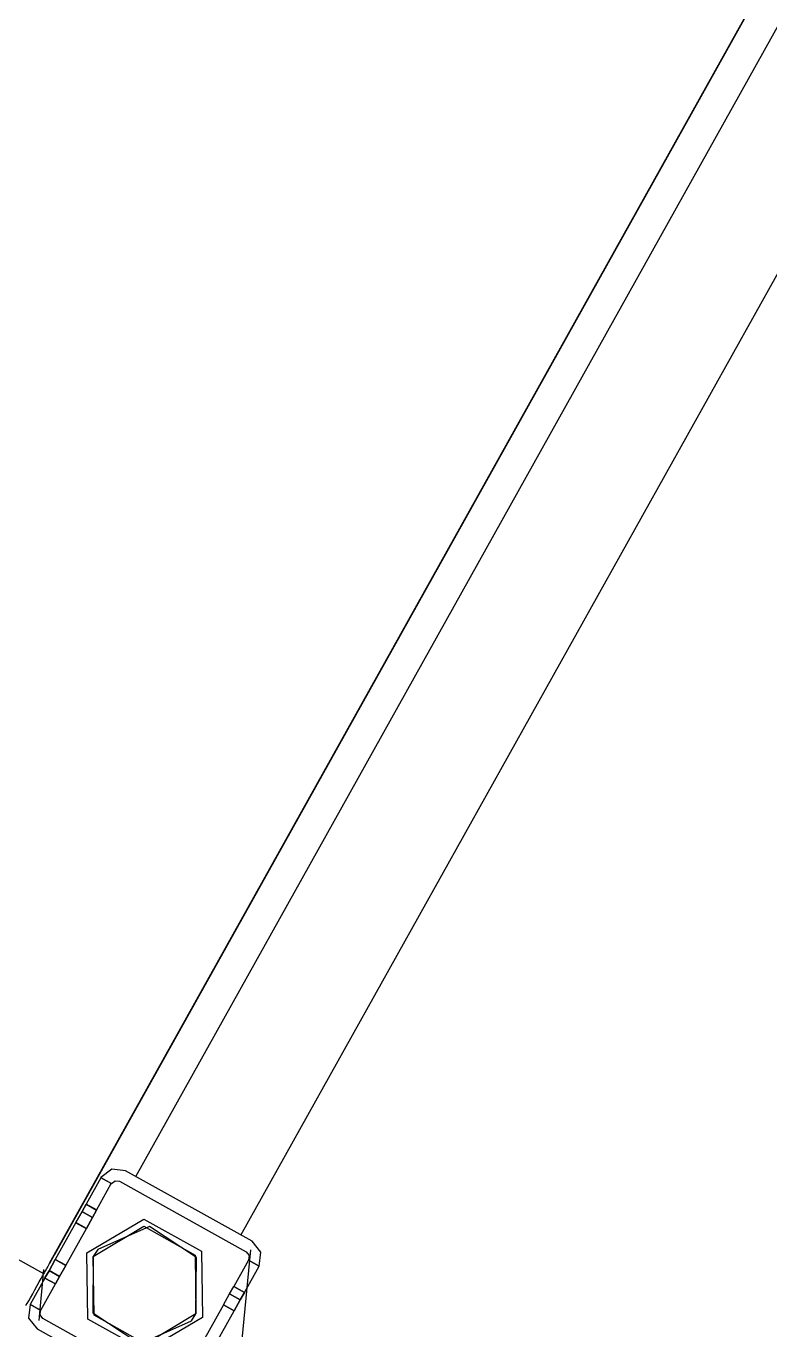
# Model space of a CAD drawing. Header units: metres. Extents: x 2.3 to 42.8, y 0.9 to 31.9.
# Drawn here: x 24.3696 to 24.4181, y 15.3084 to 15.3934 of the extents above; entities that cross this region are included whole.
import ezdxf

# ---------------------------------------------------------------- set-up
doc = ezdxf.new("R2010")
doc.units = ezdxf.units.M
doc.layers.add('PARETI_STRUTTURE', color=7, linetype='Continuous')

msp = doc.modelspace()

# ---------------------------------------------------------------- linework, layer by layer
at = {"layer": 'PARETI_STRUTTURE'}
for points in [[(24.369606, 15.309965), (24.36962, 15.310006), (24.369676, 15.310104), (24.369773, 15.31027), (24.369898, 15.310479), (24.370037, 15.310729), (24.370176, 15.310992), (24.370328, 15.31127), (24.370467, 15.31152), (24.370592, 15.311729), (24.370676, 15.311895), (24.370731, 15.311992), (24.370759, 15.312034), (24.370773, 15.312048), (24.370801, 15.312117), (24.37087, 15.312229), (24.370953, 15.312381), (24.371037, 15.312534), (24.371134, 15.312715), (24.463273, 15.477854), (24.46344, 15.478131), (24.463592, 15.478409), (24.463717, 15.478631)], [(24.463246, 15.477797), (24.371135, 15.312699)], [(24.462897, 15.477169), (24.37148, 15.313322)], [(24.370756, 15.312031), (24.084687, 15.471643)], [(24.459744, 15.467154), (24.37673, 15.318362)], [(24.383614, 15.314552), (24.466587, 15.46326)], [(24.372849, 15.315374), (24.373252, 15.316097), (24.373516, 15.316583)], [(24.372849, 15.315374), (24.373252, 15.316097), (24.373516, 15.316583)], [(24.372849, 15.315374), (24.373252, 15.316097), (24.373516, 15.316583)], [(24.372849, 15.315374), (24.373252, 15.316097), (24.373516, 15.316583)], [(24.372849, 15.315374), (24.373252, 15.316097), (24.373516, 15.316583)], [(24.372849, 15.315374), (24.373252, 15.316097), (24.373516, 15.316583)], [(24.372849, 15.315374), (24.373252, 15.316097), (24.373516, 15.316583)], [(24.372849, 15.315374), (24.373252, 15.316097), (24.373516, 15.316583)], [(24.372849, 15.315374), (24.373252, 15.316097), (24.373516, 15.316583)], [(24.372849, 15.315374), (24.373252, 15.316097), (24.373516, 15.316583)], [(24.372849, 15.315374), (24.373252, 15.316097), (24.373516, 15.316583)], [(24.372849, 15.315374), (24.373252, 15.316097), (24.373516, 15.316583)], [(24.372849, 15.315374), (24.373252, 15.316097), (24.373516, 15.316583)], [(24.372849, 15.315374), (24.373252, 15.316097), (24.373516, 15.316583)], [(24.372849, 15.315374), (24.373252, 15.316097), (24.373516, 15.316583)], [(24.372849, 15.315374), (24.373252, 15.316097), (24.373516, 15.316583)], [(24.372849, 15.315374), (24.373252, 15.316097), (24.373516, 15.316583)], [(24.372849, 15.315374), (24.373252, 15.316097), (24.373516, 15.316583)], [(24.372849, 15.315374), (24.373252, 15.316097), (24.373516, 15.316583)], [(24.372849, 15.315374), (24.373252, 15.316097), (24.373516, 15.316583)], [(24.372849, 15.315374), (24.373252, 15.316097), (24.373516, 15.316583)], [(24.372849, 15.315374), (24.373252, 15.316097), (24.373516, 15.316583)], [(24.372849, 15.315374), (24.373252, 15.316097), (24.373516, 15.316583)], [(24.372849, 15.315374), (24.373252, 15.316097), (24.373516, 15.316583)], [(24.372849, 15.315374), (24.373252, 15.316097), (24.373516, 15.316583)], [(24.372849, 15.315374), (24.373252, 15.316097), (24.373516, 15.316583)], [(24.372849, 15.315374), (24.373252, 15.316097), (24.373516, 15.316583)], [(24.372849, 15.315374), (24.373252, 15.316097), (24.373516, 15.316583)], [(24.372849, 15.315374), (24.373252, 15.316097), (24.373516, 15.316583)], [(24.372849, 15.315374), (24.373252, 15.316097), (24.373516, 15.316583)], [(24.372849, 15.315374), (24.373252, 15.316097), (24.373516, 15.316583)], [(24.372849, 15.315374), (24.373252, 15.316097), (24.373516, 15.316583)], [(24.372849, 15.315374), (24.373252, 15.316097), (24.373516, 15.316583)], [(24.372849, 15.315374), (24.373252, 15.316097), (24.373516, 15.316583)], [(24.372849, 15.315374), (24.373252, 15.316097), (24.373516, 15.316583)], [(24.372849, 15.315374), (24.373252, 15.316097), (24.373516, 15.316583)], [(24.372849, 15.315374), (24.373252, 15.316097), (24.373516, 15.316583)], [(24.372849, 15.315374), (24.373252, 15.316097), (24.373516, 15.316583)], [(24.372849, 15.315374), (24.373252, 15.316097), (24.373516, 15.316583)], [(24.372849, 15.315374), (24.373252, 15.316097), (24.373516, 15.316583)], [(24.372849, 15.315374), (24.373252, 15.316097), (24.373516, 15.316583)], [(24.372849, 15.315374), (24.373252, 15.316097), (24.373516, 15.316583)], [(24.372849, 15.315374), (24.373252, 15.316097), (24.373516, 15.316583)], [(24.372849, 15.315374), (24.373252, 15.316097), (24.373516, 15.316583)], [(24.372849, 15.315374), (24.373252, 15.316097), (24.373516, 15.316583)], [(24.372849, 15.315374), (24.373252, 15.316097), (24.373516, 15.316583)], [(24.372849, 15.315374), (24.373252, 15.316097), (24.373516, 15.316583)], [(24.372849, 15.315374), (24.373252, 15.316097), (24.373516, 15.316583)], [(24.372849, 15.315374), (24.373252, 15.316097), (24.373516, 15.316583)], [(24.372849, 15.315374), (24.373252, 15.316097), (24.373516, 15.316583)], [(24.37352, 15.316576), (24.374201, 15.316201)], [(24.37352, 15.316576), (24.374201, 15.316201)], [(24.37352, 15.316576), (24.374201, 15.316201)], [(24.37352, 15.316576), (24.374201, 15.316201)], [(24.37352, 15.316576), (24.374201, 15.316201)], [(24.37352, 15.316576), (24.374201, 15.316201)], [(24.37352, 15.316576), (24.374201, 15.316201)], [(24.37352, 15.316576), (24.374201, 15.316201)], [(24.37352, 15.316576), (24.374201, 15.316201)], [(24.37352, 15.316576), (24.374201, 15.316201)], [(24.37352, 15.316576), (24.374201, 15.316201)], [(24.37352, 15.316576), (24.374201, 15.316201)], [(24.37352, 15.316576), (24.374201, 15.316201)], [(24.37352, 15.316576), (24.374201, 15.316201)], [(24.37352, 15.316576), (24.374201, 15.316201)], [(24.37352, 15.316576), (24.374201, 15.316201)], [(24.37352, 15.316576), (24.374201, 15.316201)], [(24.37352, 15.316576), (24.374201, 15.316201)], [(24.37352, 15.316576), (24.374201, 15.316201)], [(24.37352, 15.316576), (24.374201, 15.316201)], [(24.37352, 15.316576), (24.374201, 15.316201)], [(24.37352, 15.316576), (24.374201, 15.316201)], [(24.37352, 15.316576), (24.374201, 15.316201)], [(24.37352, 15.316576), (24.374201, 15.316201)], [(24.37352, 15.316576), (24.374201, 15.316201)], [(24.37352, 15.316576), (24.374201, 15.316201)], [(24.37352, 15.316576), (24.374201, 15.316201)], [(24.37352, 15.316576), (24.374201, 15.316201)], [(24.37352, 15.316576), (24.374201, 15.316201)], [(24.37352, 15.316576), (24.374201, 15.316201)], [(24.37352, 15.316576), (24.374201, 15.316201)], [(24.37352, 15.316576), (24.374201, 15.316201)], [(24.37352, 15.316576), (24.374201, 15.316201)], [(24.37352, 15.316576), (24.374201, 15.316201)], [(24.37352, 15.316576), (24.374201, 15.316201)], [(24.37352, 15.316576), (24.374201, 15.316201)], [(24.37352, 15.316576), (24.374201, 15.316201)], [(24.37352, 15.316576), (24.374201, 15.316201)], [(24.37352, 15.316576), (24.374201, 15.316201)], [(24.37352, 15.316576), (24.374201, 15.316201)], [(24.37352, 15.316576), (24.374201, 15.316201)], [(24.37352, 15.316576), (24.374201, 15.316201)], [(24.37352, 15.316576), (24.374201, 15.316201)], [(24.37352, 15.316576), (24.374201, 15.316201)], [(24.37352, 15.316576), (24.374201, 15.316201)], [(24.37352, 15.316576), (24.374201, 15.316201)], [(24.37352, 15.316576), (24.374201, 15.316201)], [(24.37352, 15.316576), (24.374201, 15.316201)], [(24.37352, 15.316576), (24.374201, 15.316201)], [(24.37352, 15.316576), (24.374201, 15.316201)], [(24.373249, 15.316091), (24.37393, 15.315716)], [(24.373249, 15.316091), (24.37393, 15.315716)], [(24.373249, 15.316091), (24.37393, 15.315716)], [(24.373249, 15.316091), (24.37393, 15.315716)], [(24.373249, 15.316091), (24.37393, 15.315716)], [(24.373249, 15.316091), (24.37393, 15.315716)], [(24.373249, 15.316091), (24.37393, 15.315716)], [(24.373249, 15.316091), (24.37393, 15.315716)], [(24.373249, 15.316091), (24.37393, 15.315716)], [(24.373249, 15.316091), (24.37393, 15.315716)], [(24.373249, 15.316091), (24.37393, 15.315716)], [(24.373249, 15.316091), (24.37393, 15.315716)], [(24.373249, 15.316091), (24.37393, 15.315716)], [(24.373249, 15.316091), (24.37393, 15.315716)], [(24.373249, 15.316091), (24.37393, 15.315716)], [(24.373249, 15.316091), (24.37393, 15.315716)], [(24.373249, 15.316091), (24.37393, 15.315716)], [(24.373249, 15.316091), (24.37393, 15.315716)], [(24.373249, 15.316091), (24.37393, 15.315716)], [(24.373249, 15.316091), (24.37393, 15.315716)], [(24.373249, 15.316091), (24.37393, 15.315716)], [(24.373249, 15.316091), (24.37393, 15.315716)], [(24.373249, 15.316091), (24.37393, 15.315716)], [(24.373249, 15.316091), (24.37393, 15.315716)], [(24.373249, 15.316091), (24.37393, 15.315716)], [(24.373249, 15.316091), (24.37393, 15.315716)], [(24.373249, 15.316091), (24.37393, 15.315716)], [(24.373249, 15.316091), (24.37393, 15.315716)], [(24.373249, 15.316091), (24.37393, 15.315716)], [(24.373249, 15.316091), (24.37393, 15.315716)], [(24.373249, 15.316091), (24.37393, 15.315716)], [(24.373249, 15.316091), (24.37393, 15.315716)], [(24.373249, 15.316091), (24.37393, 15.315716)], [(24.373249, 15.316091), (24.37393, 15.315716)], [(24.373249, 15.316091), (24.37393, 15.315716)], [(24.373249, 15.316091), (24.37393, 15.315716)], [(24.373249, 15.316091), (24.37393, 15.315716)], [(24.373249, 15.316091), (24.37393, 15.315716)], [(24.373249, 15.316091), (24.37393, 15.315716)], [(24.373249, 15.316091), (24.37393, 15.315716)], [(24.373249, 15.316091), (24.37393, 15.315716)], [(24.373249, 15.316091), (24.37393, 15.315716)], [(24.373249, 15.316091), (24.37393, 15.315716)], [(24.373249, 15.316091), (24.37393, 15.315716)], [(24.373249, 15.316091), (24.37393, 15.315716)], [(24.373249, 15.316091), (24.37393, 15.315716)], [(24.373249, 15.316091), (24.37393, 15.315716)], [(24.373249, 15.316091), (24.37393, 15.315716)], [(24.373249, 15.316091), (24.37393, 15.315716)], [(24.373249, 15.316091), (24.37393, 15.315716)], [(24.373249, 15.316091), (24.37393, 15.315716)], [(24.373249, 15.316091), (24.37393, 15.315716)], [(24.373249, 15.316091), (24.37393, 15.315716)], [(24.373249, 15.316091), (24.37393, 15.315716)], [(24.373249, 15.316091), (24.37393, 15.315716)], [(24.373249, 15.316091), (24.37393, 15.315716)], [(24.373249, 15.316091), (24.37393, 15.315716)], [(24.373249, 15.316091), (24.37393, 15.315716)], [(24.373249, 15.316091), (24.37393, 15.315716)], [(24.373249, 15.316091), (24.37393, 15.315716)], [(24.373249, 15.316091), (24.37393, 15.315716)], [(24.373249, 15.316091), (24.37393, 15.315716)], [(24.373249, 15.316091), (24.37393, 15.315716)], [(24.373249, 15.316091), (24.37393, 15.315716)], [(24.373249, 15.316091), (24.37393, 15.315716)], [(24.373249, 15.316091), (24.37393, 15.315716)], [(24.373249, 15.316091), (24.37393, 15.315716)], [(24.373249, 15.316091), (24.37393, 15.315716)], [(24.373249, 15.316091), (24.37393, 15.315716)], [(24.373249, 15.316091), (24.37393, 15.315716)], [(24.373249, 15.316091), (24.37393, 15.315716)], [(24.373249, 15.316091), (24.37393, 15.315716)], [(24.373249, 15.316091), (24.37393, 15.315716)], [(24.373249, 15.316091), (24.37393, 15.315716)], [(24.373249, 15.316091), (24.37393, 15.315716)], [(24.373249, 15.316091), (24.37393, 15.315716)], [(24.373249, 15.316091), (24.37393, 15.315716)], [(24.373249, 15.316091), (24.37393, 15.315716)], [(24.373249, 15.316091), (24.37393, 15.315716)], [(24.373249, 15.316091), (24.37393, 15.315716)], [(24.373249, 15.316091), (24.37393, 15.315716)], [(24.373249, 15.316091), (24.37393, 15.315716)], [(24.373249, 15.316091), (24.37393, 15.315716)], [(24.373249, 15.316091), (24.37393, 15.315716)], [(24.373249, 15.316091), (24.37393, 15.315716)], [(24.373249, 15.316091), (24.37393, 15.315716)], [(24.373249, 15.316091), (24.37393, 15.315716)], [(24.373249, 15.316091), (24.37393, 15.315716)], [(24.373249, 15.316091), (24.37393, 15.315716)], [(24.373249, 15.316091), (24.37393, 15.315716)], [(24.373249, 15.316091), (24.37393, 15.315716)], [(24.373249, 15.316091), (24.37393, 15.315716)], [(24.373249, 15.316091), (24.37393, 15.315716)], [(24.373249, 15.316091), (24.37393, 15.315716)], [(24.373249, 15.316091), (24.37393, 15.315716)], [(24.373249, 15.316091), (24.37393, 15.315716)], [(24.373249, 15.316091), (24.37393, 15.315716)], [(24.373249, 15.316091), (24.37393, 15.315716)], [(24.373249, 15.316091), (24.37393, 15.315716)], [(24.373249, 15.316091), (24.37393, 15.315716)], [(24.373249, 15.316091), (24.37393, 15.315716)], [(24.373249, 15.316091), (24.37393, 15.315716)], [(24.373249, 15.316091), (24.37393, 15.315716)], [(24.373249, 15.316091), (24.37393, 15.315716)], [(24.374201, 15.316197), (24.373923, 15.315711), (24.373534, 15.314988)], [(24.374201, 15.316197), (24.373923, 15.315711), (24.373534, 15.314988)], [(24.374201, 15.316197), (24.373923, 15.315711), (24.373534, 15.314988)], [(24.374201, 15.316197), (24.373923, 15.315711), (24.373534, 15.314988)], [(24.374201, 15.316197), (24.373923, 15.315711), (24.373534, 15.314988)], [(24.374201, 15.316197), (24.373923, 15.315711), (24.373534, 15.314988)], [(24.374201, 15.316197), (24.373923, 15.315711), (24.373534, 15.314988)], [(24.374201, 15.316197), (24.373923, 15.315711), (24.373534, 15.314988)], [(24.374201, 15.316197), (24.373923, 15.315711), (24.373534, 15.314988)], [(24.374201, 15.316197), (24.373923, 15.315711), (24.373534, 15.314988)], [(24.374201, 15.316197), (24.373923, 15.315711), (24.373534, 15.314988)], [(24.374201, 15.316197), (24.373923, 15.315711), (24.373534, 15.314988)], [(24.374201, 15.316197), (24.373923, 15.315711), (24.373534, 15.314988)], [(24.374201, 15.316197), (24.373923, 15.315711), (24.373534, 15.314988)], [(24.374201, 15.316197), (24.373923, 15.315711), (24.373534, 15.314988)], [(24.374201, 15.316197), (24.373923, 15.315711), (24.373534, 15.314988)], [(24.374201, 15.316197), (24.373923, 15.315711), (24.373534, 15.314988)], [(24.374201, 15.316197), (24.373923, 15.315711), (24.373534, 15.314988)], [(24.374201, 15.316197), (24.373923, 15.315711), (24.373534, 15.314988)], [(24.374201, 15.316197), (24.373923, 15.315711), (24.373534, 15.314988)], [(24.374201, 15.316197), (24.373923, 15.315711), (24.373534, 15.314988)], [(24.374201, 15.316197), (24.373923, 15.315711), (24.373534, 15.314988)], [(24.374201, 15.316197), (24.373923, 15.315711), (24.373534, 15.314988)], [(24.374201, 15.316197), (24.373923, 15.315711), (24.373534, 15.314988)], [(24.374201, 15.316197), (24.373923, 15.315711), (24.373534, 15.314988)], [(24.374201, 15.316197), (24.373923, 15.315711), (24.373534, 15.314988)], [(24.374201, 15.316197), (24.373923, 15.315711), (24.373534, 15.314988)], [(24.374201, 15.316197), (24.373923, 15.315711), (24.373534, 15.314988)], [(24.374201, 15.316197), (24.373923, 15.315711), (24.373534, 15.314988)], [(24.374201, 15.316197), (24.373923, 15.315711), (24.373534, 15.314988)], [(24.374201, 15.316197), (24.373923, 15.315711), (24.373534, 15.314988)], [(24.374201, 15.316197), (24.373923, 15.315711), (24.373534, 15.314988)], [(24.374201, 15.316197), (24.373923, 15.315711), (24.373534, 15.314988)], [(24.374201, 15.316197), (24.373923, 15.315711), (24.373534, 15.314988)], [(24.374201, 15.316197), (24.373923, 15.315711), (24.373534, 15.314988)], [(24.374201, 15.316197), (24.373923, 15.315711), (24.373534, 15.314988)], [(24.374201, 15.316197), (24.373923, 15.315711), (24.373534, 15.314988)], [(24.374201, 15.316197), (24.373923, 15.315711), (24.373534, 15.314988)], [(24.374201, 15.316197), (24.373923, 15.315711), (24.373534, 15.314988)], [(24.374201, 15.316197), (24.373923, 15.315711), (24.373534, 15.314988)], [(24.374201, 15.316197), (24.373923, 15.315711), (24.373534, 15.314988)], [(24.374201, 15.316197), (24.373923, 15.315711), (24.373534, 15.314988)], [(24.374201, 15.316197), (24.373923, 15.315711), (24.373534, 15.314988)], [(24.374201, 15.316197), (24.373923, 15.315711), (24.373534, 15.314988)], [(24.374201, 15.316197), (24.373923, 15.315711), (24.373534, 15.314988)], [(24.374201, 15.316197), (24.373923, 15.315711), (24.373534, 15.314988)], [(24.374201, 15.316197), (24.373923, 15.315711), (24.373534, 15.314988)], [(24.374201, 15.316197), (24.373923, 15.315711), (24.373534, 15.314988)], [(24.374201, 15.316197), (24.373923, 15.315711), (24.373534, 15.314988)], [(24.374201, 15.316197), (24.373923, 15.315711), (24.373534, 15.314988)], [(24.37353, 15.314994), (24.372849, 15.315369)], [(24.37353, 15.314994), (24.372849, 15.315369)], [(24.37353, 15.314994), (24.372849, 15.315369)], [(24.37353, 15.314994), (24.372849, 15.315369)], [(24.37353, 15.314994), (24.372849, 15.315369)], [(24.37353, 15.314994), (24.372849, 15.315369)], [(24.37353, 15.314994), (24.372849, 15.315369)], [(24.37353, 15.314994), (24.372849, 15.315369)], [(24.37353, 15.314994), (24.372849, 15.315369)], [(24.37353, 15.314994), (24.372849, 15.315369)], [(24.37353, 15.314994), (24.372849, 15.315369)], [(24.37353, 15.314994), (24.372849, 15.315369)], [(24.37353, 15.314994), (24.372849, 15.315369)], [(24.37353, 15.314994), (24.372849, 15.315369)], [(24.37353, 15.314994), (24.372849, 15.315369)], [(24.37353, 15.314994), (24.372849, 15.315369)], [(24.37353, 15.314994), (24.372849, 15.315369)], [(24.37353, 15.314994), (24.372849, 15.315369)], [(24.37353, 15.314994), (24.372849, 15.315369)], [(24.37353, 15.314994), (24.372849, 15.315369)], [(24.37353, 15.314994), (24.372849, 15.315369)], [(24.37353, 15.314994), (24.372849, 15.315369)], [(24.37353, 15.314994), (24.372849, 15.315369)], [(24.37353, 15.314994), (24.372849, 15.315369)], [(24.37353, 15.314994), (24.372849, 15.315369)], [(24.37353, 15.314994), (24.372849, 15.315369)], [(24.37353, 15.314994), (24.372849, 15.315369)], [(24.37353, 15.314994), (24.372849, 15.315369)], [(24.37353, 15.314994), (24.372849, 15.315369)], [(24.37353, 15.314994), (24.372849, 15.315369)], [(24.37353, 15.314994), (24.372849, 15.315369)], [(24.37353, 15.314994), (24.372849, 15.315369)], [(24.37353, 15.314994), (24.372849, 15.315369)], [(24.37353, 15.314994), (24.372849, 15.315369)], [(24.37353, 15.314994), (24.372849, 15.315369)], [(24.37353, 15.314994), (24.372849, 15.315369)], [(24.37353, 15.314994), (24.372849, 15.315369)], [(24.37353, 15.314994), (24.372849, 15.315369)], [(24.37353, 15.314994), (24.372849, 15.315369)], [(24.37353, 15.314994), (24.372849, 15.315369)], [(24.37353, 15.314994), (24.372849, 15.315369)], [(24.37353, 15.314994), (24.372849, 15.315369)], [(24.37353, 15.314994), (24.372849, 15.315369)], [(24.37353, 15.314994), (24.372849, 15.315369)], [(24.37353, 15.314994), (24.372849, 15.315369)], [(24.37353, 15.314994), (24.372849, 15.315369)], [(24.37353, 15.314994), (24.372849, 15.315369)], [(24.37353, 15.314994), (24.372849, 15.315369)], [(24.37353, 15.314994), (24.372849, 15.315369)], [(24.37353, 15.314994), (24.372849, 15.315369)], [(24.383694, 15.307744), (24.384249, 15.313591)], [(24.370734, 15.312308), (24.370428, 15.308988)], [(24.370835, 15.311766), (24.371099, 15.312238), (24.371502, 15.312961)], [(24.370835, 15.311766), (24.371099, 15.312238), (24.371502, 15.312961)], [(24.370835, 15.311766), (24.371099, 15.312238), (24.371502, 15.312961)], [(24.370835, 15.311766), (24.371099, 15.312238), (24.371502, 15.312961)], [(24.370835, 15.311766), (24.371099, 15.312238), (24.371502, 15.312961)], [(24.370835, 15.311766), (24.371099, 15.312238), (24.371502, 15.312961)], [(24.370835, 15.311766), (24.371099, 15.312238), (24.371502, 15.312961)], [(24.370835, 15.311766), (24.371099, 15.312238), (24.371502, 15.312961)], [(24.370835, 15.311766), (24.371099, 15.312238), (24.371502, 15.312961)], [(24.370835, 15.311766), (24.371099, 15.312238), (24.371502, 15.312961)], [(24.370835, 15.311766), (24.371099, 15.312238), (24.371502, 15.312961)], [(24.370835, 15.311766), (24.371099, 15.312238), (24.371502, 15.312961)], [(24.370835, 15.311766), (24.371099, 15.312238), (24.371502, 15.312961)], [(24.370835, 15.311766), (24.371099, 15.312238), (24.371502, 15.312961)], [(24.370835, 15.311766), (24.371099, 15.312238), (24.371502, 15.312961)], [(24.370835, 15.311766), (24.371099, 15.312238), (24.371502, 15.312961)], [(24.370835, 15.311766), (24.371099, 15.312238), (24.371502, 15.312961)], [(24.370835, 15.311766), (24.371099, 15.312238), (24.371502, 15.312961)], [(24.370835, 15.311766), (24.371099, 15.312238), (24.371502, 15.312961)], [(24.370835, 15.311766), (24.371099, 15.312238), (24.371502, 15.312961)], [(24.370835, 15.311766), (24.371099, 15.312238), (24.371502, 15.312961)], [(24.370835, 15.311766), (24.371099, 15.312238), (24.371502, 15.312961)], [(24.370835, 15.311766), (24.371099, 15.312238), (24.371502, 15.312961)], [(24.370835, 15.311766), (24.371099, 15.312238), (24.371502, 15.312961)], [(24.370835, 15.311766), (24.371099, 15.312238), (24.371502, 15.312961)], [(24.370835, 15.311766), (24.371099, 15.312238), (24.371502, 15.312961)], [(24.370835, 15.311766), (24.371099, 15.312238), (24.371502, 15.312961)], [(24.370835, 15.311766), (24.371099, 15.312238), (24.371502, 15.312961)], [(24.370835, 15.311766), (24.371099, 15.312238), (24.371502, 15.312961)], [(24.370835, 15.311766), (24.371099, 15.312238), (24.371502, 15.312961)], [(24.370835, 15.311766), (24.371099, 15.312238), (24.371502, 15.312961)], [(24.370835, 15.311766), (24.371099, 15.312238), (24.371502, 15.312961)], [(24.370835, 15.311766), (24.371099, 15.312238), (24.371502, 15.312961)], [(24.370835, 15.311766), (24.371099, 15.312238), (24.371502, 15.312961)], [(24.370835, 15.311766), (24.371099, 15.312238), (24.371502, 15.312961)], [(24.370835, 15.311766), (24.371099, 15.312238), (24.371502, 15.312961)], [(24.370835, 15.311766), (24.371099, 15.312238), (24.371502, 15.312961)], [(24.370835, 15.311766), (24.371099, 15.312238), (24.371502, 15.312961)], [(24.370835, 15.311766), (24.371099, 15.312238), (24.371502, 15.312961)], [(24.370835, 15.311766), (24.371099, 15.312238), (24.371502, 15.312961)], [(24.370835, 15.311766), (24.371099, 15.312238), (24.371502, 15.312961)], [(24.370835, 15.311766), (24.371099, 15.312238), (24.371502, 15.312961)], [(24.370835, 15.311766), (24.371099, 15.312238), (24.371502, 15.312961)], [(24.370835, 15.311766), (24.371099, 15.312238), (24.371502, 15.312961)], [(24.370835, 15.311766), (24.371099, 15.312238), (24.371502, 15.312961)], [(24.370835, 15.311766), (24.371099, 15.312238), (24.371502, 15.312961)], [(24.370835, 15.311766), (24.371099, 15.312238), (24.371502, 15.312961)], [(24.370835, 15.311766), (24.371099, 15.312238), (24.371502, 15.312961)], [(24.370835, 15.311766), (24.371099, 15.312238), (24.371502, 15.312961)], [(24.370835, 15.311766), (24.371099, 15.312238), (24.371502, 15.312961)], [(24.371103, 15.312244), (24.371784, 15.311869)], [(24.371103, 15.312244), (24.371784, 15.311869)], [(24.371103, 15.312244), (24.371784, 15.311869)], [(24.371103, 15.312244), (24.371784, 15.311869)], [(24.371103, 15.312244), (24.371784, 15.311869)], [(24.371103, 15.312244), (24.371784, 15.311869)], [(24.371103, 15.312244), (24.371784, 15.311869)], [(24.371103, 15.312244), (24.371784, 15.311869)], [(24.371103, 15.312244), (24.371784, 15.311869)], [(24.371103, 15.312244), (24.371784, 15.311869)], [(24.371103, 15.312244), (24.371784, 15.311869)], [(24.371103, 15.312244), (24.371784, 15.311869)], [(24.371103, 15.312244), (24.371784, 15.311869)], [(24.371103, 15.312244), (24.371784, 15.311869)], [(24.371103, 15.312244), (24.371784, 15.311869)], [(24.371103, 15.312244), (24.371784, 15.311869)], [(24.371103, 15.312244), (24.371784, 15.311869)], [(24.371103, 15.312244), (24.371784, 15.311869)], [(24.371103, 15.312244), (24.371784, 15.311869)], [(24.371103, 15.312244), (24.371784, 15.311869)], [(24.371103, 15.312244), (24.371784, 15.311869)], [(24.371103, 15.312244), (24.371784, 15.311869)], [(24.371103, 15.312244), (24.371784, 15.311869)], [(24.371103, 15.312244), (24.371784, 15.311869)], [(24.371103, 15.312244), (24.371784, 15.311869)], [(24.371103, 15.312244), (24.371784, 15.311869)], [(24.371103, 15.312244), (24.371784, 15.311869)], [(24.371103, 15.312244), (24.371784, 15.311869)], [(24.371103, 15.312244), (24.371784, 15.311869)], [(24.371103, 15.312244), (24.371784, 15.311869)], [(24.371103, 15.312244), (24.371784, 15.311869)], [(24.371103, 15.312244), (24.371784, 15.311869)], [(24.371103, 15.312244), (24.371784, 15.311869)], [(24.371103, 15.312244), (24.371784, 15.311869)], [(24.371103, 15.312244), (24.371784, 15.311869)], [(24.371103, 15.312244), (24.371784, 15.311869)], [(24.371103, 15.312244), (24.371784, 15.311869)], [(24.371103, 15.312244), (24.371784, 15.311869)], [(24.371103, 15.312244), (24.371784, 15.311869)], [(24.371103, 15.312244), (24.371784, 15.311869)], [(24.371103, 15.312244), (24.371784, 15.311869)], [(24.371103, 15.312244), (24.371784, 15.311869)], [(24.371103, 15.312244), (24.371784, 15.311869)], [(24.371103, 15.312244), (24.371784, 15.311869)], [(24.371103, 15.312244), (24.371784, 15.311869)], [(24.371103, 15.312244), (24.371784, 15.311869)], [(24.371103, 15.312244), (24.371784, 15.311869)], [(24.371103, 15.312244), (24.371784, 15.311869)], [(24.371103, 15.312244), (24.371784, 15.311869)], [(24.371103, 15.312244), (24.371784, 15.311869)], [(24.371103, 15.312244), (24.371784, 15.311869)], [(24.371103, 15.312244), (24.371784, 15.311869)], [(24.371103, 15.312244), (24.371784, 15.311869)], [(24.371103, 15.312244), (24.371784, 15.311869)], [(24.371103, 15.312244), (24.371784, 15.311869)], [(24.371103, 15.312244), (24.371784, 15.311869)], [(24.371103, 15.312244), (24.371784, 15.311869)], [(24.371103, 15.312244), (24.371784, 15.311869)], [(24.371103, 15.312244), (24.371784, 15.311869)], [(24.371103, 15.312244), (24.371784, 15.311869)], [(24.371103, 15.312244), (24.371784, 15.311869)], [(24.371103, 15.312244), (24.371784, 15.311869)], [(24.371103, 15.312244), (24.371784, 15.311869)], [(24.371103, 15.312244), (24.371784, 15.311869)], [(24.371103, 15.312244), (24.371784, 15.311869)], [(24.371103, 15.312244), (24.371784, 15.311869)], [(24.371103, 15.312244), (24.371784, 15.311869)], [(24.371103, 15.312244), (24.371784, 15.311869)], [(24.371103, 15.312244), (24.371784, 15.311869)], [(24.371103, 15.312244), (24.371784, 15.311869)], [(24.371103, 15.312244), (24.371784, 15.311869)], [(24.371103, 15.312244), (24.371784, 15.311869)], [(24.371103, 15.312244), (24.371784, 15.311869)], [(24.371103, 15.312244), (24.371784, 15.311869)], [(24.371103, 15.312244), (24.371784, 15.311869)], [(24.371103, 15.312244), (24.371784, 15.311869)], [(24.371103, 15.312244), (24.371784, 15.311869)], [(24.371103, 15.312244), (24.371784, 15.311869)], [(24.371103, 15.312244), (24.371784, 15.311869)], [(24.371103, 15.312244), (24.371784, 15.311869)], [(24.371103, 15.312244), (24.371784, 15.311869)], [(24.371103, 15.312244), (24.371784, 15.311869)], [(24.371103, 15.312244), (24.371784, 15.311869)], [(24.371103, 15.312244), (24.371784, 15.311869)], [(24.371103, 15.312244), (24.371784, 15.311869)], [(24.371103, 15.312244), (24.371784, 15.311869)], [(24.371103, 15.312244), (24.371784, 15.311869)], [(24.371103, 15.312244), (24.371784, 15.311869)], [(24.371103, 15.312244), (24.371784, 15.311869)], [(24.371103, 15.312244), (24.371784, 15.311869)], [(24.371103, 15.312244), (24.371784, 15.311869)], [(24.371103, 15.312244), (24.371784, 15.311869)], [(24.371103, 15.312244), (24.371784, 15.311869)], [(24.371103, 15.312244), (24.371784, 15.311869)], [(24.371103, 15.312244), (24.371784, 15.311869)], [(24.371103, 15.312244), (24.371784, 15.311869)], [(24.371103, 15.312244), (24.371784, 15.311869)], [(24.371103, 15.312244), (24.371784, 15.311869)], [(24.371103, 15.312244), (24.371784, 15.311869)], [(24.371103, 15.312244), (24.371784, 15.311869)], [(24.371103, 15.312244), (24.371784, 15.311869)], [(24.371103, 15.312244), (24.371784, 15.311869)], [(24.371103, 15.312244), (24.371784, 15.311869)], [(24.371103, 15.312244), (24.371784, 15.311869)], [(24.371506, 15.312966), (24.372187, 15.312591)], [(24.371506, 15.312966), (24.372187, 15.312591)], [(24.371506, 15.312966), (24.372187, 15.312591)], [(24.371506, 15.312966), (24.372187, 15.312591)], [(24.371506, 15.312966), (24.372187, 15.312591)], [(24.371506, 15.312966), (24.372187, 15.312591)], [(24.371506, 15.312966), (24.372187, 15.312591)], [(24.371506, 15.312966), (24.372187, 15.312591)], [(24.371506, 15.312966), (24.372187, 15.312591)], [(24.371506, 15.312966), (24.372187, 15.312591)], [(24.371506, 15.312966), (24.372187, 15.312591)], [(24.371506, 15.312966), (24.372187, 15.312591)], [(24.371506, 15.312966), (24.372187, 15.312591)], [(24.371506, 15.312966), (24.372187, 15.312591)], [(24.371506, 15.312966), (24.372187, 15.312591)], [(24.371506, 15.312966), (24.372187, 15.312591)], [(24.371506, 15.312966), (24.372187, 15.312591)], [(24.371506, 15.312966), (24.372187, 15.312591)], [(24.371506, 15.312966), (24.372187, 15.312591)], [(24.371506, 15.312966), (24.372187, 15.312591)], [(24.371506, 15.312966), (24.372187, 15.312591)], [(24.371506, 15.312966), (24.372187, 15.312591)], [(24.371506, 15.312966), (24.372187, 15.312591)], [(24.371506, 15.312966), (24.372187, 15.312591)], [(24.371506, 15.312966), (24.372187, 15.312591)], [(24.371506, 15.312966), (24.372187, 15.312591)], [(24.371506, 15.312966), (24.372187, 15.312591)], [(24.371506, 15.312966), (24.372187, 15.312591)], [(24.371506, 15.312966), (24.372187, 15.312591)], [(24.371506, 15.312966), (24.372187, 15.312591)], [(24.371506, 15.312966), (24.372187, 15.312591)], [(24.371506, 15.312966), (24.372187, 15.312591)], [(24.371506, 15.312966), (24.372187, 15.312591)], [(24.371506, 15.312966), (24.372187, 15.312591)], [(24.371506, 15.312966), (24.372187, 15.312591)], [(24.371506, 15.312966), (24.372187, 15.312591)], [(24.371506, 15.312966), (24.372187, 15.312591)], [(24.371506, 15.312966), (24.372187, 15.312591)], [(24.371506, 15.312966), (24.372187, 15.312591)], [(24.371506, 15.312966), (24.372187, 15.312591)], [(24.371506, 15.312966), (24.372187, 15.312591)], [(24.371506, 15.312966), (24.372187, 15.312591)], [(24.371506, 15.312966), (24.372187, 15.312591)], [(24.371506, 15.312966), (24.372187, 15.312591)], [(24.371506, 15.312966), (24.372187, 15.312591)], [(24.371506, 15.312966), (24.372187, 15.312591)], [(24.371506, 15.312966), (24.372187, 15.312591)], [(24.371506, 15.312966), (24.372187, 15.312591)], [(24.371506, 15.312966), (24.372187, 15.312591)], [(24.371506, 15.312966), (24.372187, 15.312591)], [(24.372185, 15.312587), (24.371783, 15.311865), (24.371519, 15.311392)], [(24.372185, 15.312587), (24.371783, 15.311865), (24.371519, 15.311392)], [(24.372185, 15.312587), (24.371783, 15.311865), (24.371519, 15.311392)], [(24.372185, 15.312587), (24.371783, 15.311865), (24.371519, 15.311392)], [(24.372185, 15.312587), (24.371783, 15.311865), (24.371519, 15.311392)], [(24.372185, 15.312587), (24.371783, 15.311865), (24.371519, 15.311392)], [(24.372185, 15.312587), (24.371783, 15.311865), (24.371519, 15.311392)], [(24.372185, 15.312587), (24.371783, 15.311865), (24.371519, 15.311392)], [(24.372185, 15.312587), (24.371783, 15.311865), (24.371519, 15.311392)], [(24.372185, 15.312587), (24.371783, 15.311865), (24.371519, 15.311392)], [(24.372185, 15.312587), (24.371783, 15.311865), (24.371519, 15.311392)], [(24.372185, 15.312587), (24.371783, 15.311865), (24.371519, 15.311392)], [(24.372185, 15.312587), (24.371783, 15.311865), (24.371519, 15.311392)], [(24.372185, 15.312587), (24.371783, 15.311865), (24.371519, 15.311392)], [(24.372185, 15.312587), (24.371783, 15.311865), (24.371519, 15.311392)], [(24.372185, 15.312587), (24.371783, 15.311865), (24.371519, 15.311392)], [(24.372185, 15.312587), (24.371783, 15.311865), (24.371519, 15.311392)], [(24.372185, 15.312587), (24.371783, 15.311865), (24.371519, 15.311392)], [(24.372185, 15.312587), (24.371783, 15.311865), (24.371519, 15.311392)], [(24.372185, 15.312587), (24.371783, 15.311865), (24.371519, 15.311392)], [(24.372185, 15.312587), (24.371783, 15.311865), (24.371519, 15.311392)], [(24.372185, 15.312587), (24.371783, 15.311865), (24.371519, 15.311392)], [(24.372185, 15.312587), (24.371783, 15.311865), (24.371519, 15.311392)], [(24.372185, 15.312587), (24.371783, 15.311865), (24.371519, 15.311392)], [(24.372185, 15.312587), (24.371783, 15.311865), (24.371519, 15.311392)], [(24.372185, 15.312587), (24.371783, 15.311865), (24.371519, 15.311392)], [(24.372185, 15.312587), (24.371783, 15.311865), (24.371519, 15.311392)], [(24.372185, 15.312587), (24.371783, 15.311865), (24.371519, 15.311392)], [(24.372185, 15.312587), (24.371783, 15.311865), (24.371519, 15.311392)], [(24.372185, 15.312587), (24.371783, 15.311865), (24.371519, 15.311392)], [(24.372185, 15.312587), (24.371783, 15.311865), (24.371519, 15.311392)], [(24.372185, 15.312587), (24.371783, 15.311865), (24.371519, 15.311392)], [(24.372185, 15.312587), (24.371783, 15.311865), (24.371519, 15.311392)], [(24.372185, 15.312587), (24.371783, 15.311865), (24.371519, 15.311392)], [(24.372185, 15.312587), (24.371783, 15.311865), (24.371519, 15.311392)], [(24.372185, 15.312587), (24.371783, 15.311865), (24.371519, 15.311392)], [(24.372185, 15.312587), (24.371783, 15.311865), (24.371519, 15.311392)], [(24.372185, 15.312587), (24.371783, 15.311865), (24.371519, 15.311392)], [(24.372185, 15.312587), (24.371783, 15.311865), (24.371519, 15.311392)], [(24.372185, 15.312587), (24.371783, 15.311865), (24.371519, 15.311392)], [(24.372185, 15.312587), (24.371783, 15.311865), (24.371519, 15.311392)], [(24.372185, 15.312587), (24.371783, 15.311865), (24.371519, 15.311392)], [(24.372185, 15.312587), (24.371783, 15.311865), (24.371519, 15.311392)], [(24.372185, 15.312587), (24.371783, 15.311865), (24.371519, 15.311392)], [(24.372185, 15.312587), (24.371783, 15.311865), (24.371519, 15.311392)], [(24.372185, 15.312587), (24.371783, 15.311865), (24.371519, 15.311392)], [(24.372185, 15.312587), (24.371783, 15.311865), (24.371519, 15.311392)], [(24.372185, 15.312587), (24.371783, 15.311865), (24.371519, 15.311392)], [(24.372185, 15.312587), (24.371783, 15.311865), (24.371519, 15.311392)], [(24.372185, 15.312587), (24.371783, 15.311865), (24.371519, 15.311392)], [(24.371516, 15.311385), (24.370835, 15.31176)], [(24.371516, 15.311385), (24.370835, 15.31176)], [(24.371516, 15.311385), (24.370835, 15.31176)], [(24.371516, 15.311385), (24.370835, 15.31176)], [(24.371516, 15.311385), (24.370835, 15.31176)], [(24.371516, 15.311385), (24.370835, 15.31176)], [(24.371516, 15.311385), (24.370835, 15.31176)], [(24.371516, 15.311385), (24.370835, 15.31176)], [(24.371516, 15.311385), (24.370835, 15.31176)], [(24.371516, 15.311385), (24.370835, 15.31176)], [(24.371516, 15.311385), (24.370835, 15.31176)], [(24.371516, 15.311385), (24.370835, 15.31176)], [(24.371516, 15.311385), (24.370835, 15.31176)], [(24.371516, 15.311385), (24.370835, 15.31176)], [(24.371516, 15.311385), (24.370835, 15.31176)], [(24.371516, 15.311385), (24.370835, 15.31176)], [(24.371516, 15.311385), (24.370835, 15.31176)], [(24.371516, 15.311385), (24.370835, 15.31176)], [(24.371516, 15.311385), (24.370835, 15.31176)], [(24.371516, 15.311385), (24.370835, 15.31176)], [(24.371516, 15.311385), (24.370835, 15.31176)], [(24.371516, 15.311385), (24.370835, 15.31176)], [(24.371516, 15.311385), (24.370835, 15.31176)], [(24.371516, 15.311385), (24.370835, 15.31176)], [(24.371516, 15.311385), (24.370835, 15.31176)], [(24.371516, 15.311385), (24.370835, 15.31176)], [(24.371516, 15.311385), (24.370835, 15.31176)], [(24.371516, 15.311385), (24.370835, 15.31176)], [(24.371516, 15.311385), (24.370835, 15.31176)], [(24.371516, 15.311385), (24.370835, 15.31176)], [(24.371516, 15.311385), (24.370835, 15.31176)], [(24.371516, 15.311385), (24.370835, 15.31176)], [(24.371516, 15.311385), (24.370835, 15.31176)], [(24.371516, 15.311385), (24.370835, 15.31176)], [(24.371516, 15.311385), (24.370835, 15.31176)], [(24.371516, 15.311385), (24.370835, 15.31176)], [(24.371516, 15.311385), (24.370835, 15.31176)], [(24.371516, 15.311385), (24.370835, 15.31176)], [(24.371516, 15.311385), (24.370835, 15.31176)], [(24.371516, 15.311385), (24.370835, 15.31176)], [(24.371516, 15.311385), (24.370835, 15.31176)], [(24.371516, 15.311385), (24.370835, 15.31176)], [(24.371516, 15.311385), (24.370835, 15.31176)], [(24.371516, 15.311385), (24.370835, 15.31176)], [(24.371516, 15.311385), (24.370835, 15.31176)], [(24.371516, 15.311385), (24.370835, 15.31176)], [(24.371516, 15.311385), (24.370835, 15.31176)], [(24.371516, 15.311385), (24.370835, 15.31176)], [(24.371516, 15.311385), (24.370835, 15.31176)], [(24.371516, 15.311385), (24.370835, 15.31176)], [(24.382472, 15.310005), (24.382874, 15.310727), (24.383138, 15.311213)], [(24.382472, 15.310005), (24.382874, 15.310727), (24.383138, 15.311213)], [(24.382472, 15.310005), (24.382874, 15.310727), (24.383138, 15.311213)], [(24.382472, 15.310005), (24.382874, 15.310727), (24.383138, 15.311213)], [(24.382472, 15.310005), (24.382874, 15.310727), (24.383138, 15.311213)], [(24.382472, 15.310005), (24.382874, 15.310727), (24.383138, 15.311213)], [(24.382472, 15.310005), (24.382874, 15.310727), (24.383138, 15.311213)], [(24.382472, 15.310005), (24.382874, 15.310727), (24.383138, 15.311213)], [(24.382472, 15.310005), (24.382874, 15.310727), (24.383138, 15.311213)], [(24.382472, 15.310005), (24.382874, 15.310727), (24.383138, 15.311213)], [(24.382472, 15.310005), (24.382874, 15.310727), (24.383138, 15.311213)], [(24.382472, 15.310005), (24.382874, 15.310727), (24.383138, 15.311213)], [(24.382472, 15.310005), (24.382874, 15.310727), (24.383138, 15.311213)], [(24.382472, 15.310005), (24.382874, 15.310727), (24.383138, 15.311213)], [(24.382472, 15.310005), (24.382874, 15.310727), (24.383138, 15.311213)], [(24.382472, 15.310005), (24.382874, 15.310727), (24.383138, 15.311213)], [(24.382472, 15.310005), (24.382874, 15.310727), (24.383138, 15.311213)], [(24.382472, 15.310005), (24.382874, 15.310727), (24.383138, 15.311213)], [(24.382472, 15.310005), (24.382874, 15.310727), (24.383138, 15.311213)], [(24.382472, 15.310005), (24.382874, 15.310727), (24.383138, 15.311213)], [(24.382472, 15.310005), (24.382874, 15.310727), (24.383138, 15.311213)], [(24.382472, 15.310005), (24.382874, 15.310727), (24.383138, 15.311213)], [(24.382472, 15.310005), (24.382874, 15.310727), (24.383138, 15.311213)], [(24.382472, 15.310005), (24.382874, 15.310727), (24.383138, 15.311213)], [(24.382472, 15.310005), (24.382874, 15.310727), (24.383138, 15.311213)], [(24.382472, 15.310005), (24.382874, 15.310727), (24.383138, 15.311213)], [(24.382472, 15.310005), (24.382874, 15.310727), (24.383138, 15.311213)], [(24.382472, 15.310005), (24.382874, 15.310727), (24.383138, 15.311213)], [(24.382472, 15.310005), (24.382874, 15.310727), (24.383138, 15.311213)], [(24.382472, 15.310005), (24.382874, 15.310727), (24.383138, 15.311213)], [(24.382472, 15.310005), (24.382874, 15.310727), (24.383138, 15.311213)], [(24.382472, 15.310005), (24.382874, 15.310727), (24.383138, 15.311213)], [(24.382472, 15.310005), (24.382874, 15.310727), (24.383138, 15.311213)], [(24.382472, 15.310005), (24.382874, 15.310727), (24.383138, 15.311213)], [(24.382472, 15.310005), (24.382874, 15.310727), (24.383138, 15.311213)], [(24.382472, 15.310005), (24.382874, 15.310727), (24.383138, 15.311213)], [(24.382472, 15.310005), (24.382874, 15.310727), (24.383138, 15.311213)], [(24.382472, 15.310005), (24.382874, 15.310727), (24.383138, 15.311213)], [(24.382472, 15.310005), (24.382874, 15.310727), (24.383138, 15.311213)], [(24.382472, 15.310005), (24.382874, 15.310727), (24.383138, 15.311213)], [(24.382472, 15.310005), (24.382874, 15.310727), (24.383138, 15.311213)], [(24.382472, 15.310005), (24.382874, 15.310727), (24.383138, 15.311213)], [(24.382472, 15.310005), (24.382874, 15.310727), (24.383138, 15.311213)], [(24.382472, 15.310005), (24.382874, 15.310727), (24.383138, 15.311213)], [(24.382472, 15.310005), (24.382874, 15.310727), (24.383138, 15.311213)], [(24.382472, 15.310005), (24.382874, 15.310727), (24.383138, 15.311213)], [(24.382472, 15.310005), (24.382874, 15.310727), (24.383138, 15.311213)], [(24.382472, 15.310005), (24.382874, 15.310727), (24.383138, 15.311213)], [(24.382472, 15.310005), (24.382874, 15.310727), (24.383138, 15.311213)], [(24.382472, 15.310005), (24.382874, 15.310727), (24.383138, 15.311213)], [(24.382472, 15.310005), (24.382874, 15.310727), (24.383138, 15.311213)], [(24.382472, 15.310005), (24.382874, 15.310727), (24.383138, 15.311213)], [(24.382472, 15.310005), (24.382874, 15.310727), (24.383138, 15.311213)], [(24.382871, 15.310723), (24.383566, 15.310334)], [(24.382871, 15.310723), (24.383566, 15.310334)], [(24.382871, 15.310723), (24.383566, 15.310334)], [(24.382871, 15.310723), (24.383566, 15.310334)], [(24.382871, 15.310723), (24.383566, 15.310334)], [(24.382871, 15.310723), (24.383566, 15.310334)], [(24.382871, 15.310723), (24.383566, 15.310334)], [(24.382871, 15.310723), (24.383566, 15.310334)], [(24.382871, 15.310723), (24.383566, 15.310334)], [(24.382871, 15.310723), (24.383566, 15.310334)], [(24.382871, 15.310723), (24.383566, 15.310334)], [(24.382871, 15.310723), (24.383566, 15.310334)], [(24.382871, 15.310723), (24.383566, 15.310334)], [(24.382871, 15.310723), (24.383566, 15.310334)], [(24.382871, 15.310723), (24.383566, 15.310334)], [(24.382871, 15.310723), (24.383566, 15.310334)], [(24.382871, 15.310723), (24.383566, 15.310334)], [(24.382871, 15.310723), (24.383566, 15.310334)], [(24.382871, 15.310723), (24.383566, 15.310334)], [(24.382871, 15.310723), (24.383566, 15.310334)], [(24.382871, 15.310723), (24.383566, 15.310334)], [(24.382871, 15.310723), (24.383566, 15.310334)], [(24.382871, 15.310723), (24.383566, 15.310334)], [(24.382871, 15.310723), (24.383566, 15.310334)], [(24.382871, 15.310723), (24.383566, 15.310334)], [(24.382871, 15.310723), (24.383566, 15.310334)], [(24.382871, 15.310723), (24.383566, 15.310334)], [(24.382871, 15.310723), (24.383566, 15.310334)], [(24.382871, 15.310723), (24.383566, 15.310334)], [(24.382871, 15.310723), (24.383566, 15.310334)], [(24.382871, 15.310723), (24.383566, 15.310334)], [(24.382871, 15.310723), (24.383566, 15.310334)], [(24.382871, 15.310723), (24.383566, 15.310334)], [(24.382871, 15.310723), (24.383566, 15.310334)], [(24.382871, 15.310723), (24.383566, 15.310334)], [(24.382871, 15.310723), (24.383566, 15.310334)], [(24.382871, 15.310723), (24.383566, 15.310334)], [(24.382871, 15.310723), (24.383566, 15.310334)], [(24.382871, 15.310723), (24.383566, 15.310334)], [(24.382871, 15.310723), (24.383566, 15.310334)], [(24.382871, 15.310723), (24.383566, 15.310334)], [(24.382871, 15.310723), (24.383566, 15.310334)], [(24.382871, 15.310723), (24.383566, 15.310334)], [(24.382871, 15.310723), (24.383566, 15.310334)], [(24.382871, 15.310723), (24.383566, 15.310334)], [(24.382871, 15.310723), (24.383566, 15.310334)], [(24.382871, 15.310723), (24.383566, 15.310334)], [(24.382871, 15.310723), (24.383566, 15.310334)], [(24.382871, 15.310723), (24.383566, 15.310334)], [(24.382871, 15.310723), (24.383566, 15.310334)], [(24.382871, 15.310723), (24.383566, 15.310334)], [(24.382871, 15.310723), (24.383566, 15.310334)], [(24.382871, 15.310723), (24.383566, 15.310334)], [(24.382871, 15.310723), (24.383566, 15.310334)], [(24.382871, 15.310723), (24.383566, 15.310334)], [(24.382871, 15.310723), (24.383566, 15.310334)], [(24.382871, 15.310723), (24.383566, 15.310334)], [(24.382871, 15.310723), (24.383566, 15.310334)], [(24.382871, 15.310723), (24.383566, 15.310334)], [(24.382871, 15.310723), (24.383566, 15.310334)], [(24.382871, 15.310723), (24.383566, 15.310334)], [(24.382871, 15.310723), (24.383566, 15.310334)], [(24.382871, 15.310723), (24.383566, 15.310334)], [(24.382871, 15.310723), (24.383566, 15.310334)], [(24.382871, 15.310723), (24.383566, 15.310334)], [(24.382871, 15.310723), (24.383566, 15.310334)], [(24.382871, 15.310723), (24.383566, 15.310334)], [(24.382871, 15.310723), (24.383566, 15.310334)], [(24.382871, 15.310723), (24.383566, 15.310334)], [(24.382871, 15.310723), (24.383566, 15.310334)], [(24.382871, 15.310723), (24.383566, 15.310334)], [(24.382871, 15.310723), (24.383566, 15.310334)], [(24.382871, 15.310723), (24.383566, 15.310334)], [(24.382871, 15.310723), (24.383566, 15.310334)], [(24.382871, 15.310723), (24.383566, 15.310334)], [(24.382871, 15.310723), (24.383566, 15.310334)], [(24.382871, 15.310723), (24.383566, 15.310334)], [(24.382871, 15.310723), (24.383566, 15.310334)], [(24.382871, 15.310723), (24.383566, 15.310334)], [(24.382871, 15.310723), (24.383566, 15.310334)], [(24.382871, 15.310723), (24.383566, 15.310334)], [(24.382871, 15.310723), (24.383566, 15.310334)], [(24.382871, 15.310723), (24.383566, 15.310334)], [(24.382871, 15.310723), (24.383566, 15.310334)], [(24.382871, 15.310723), (24.383566, 15.310334)], [(24.382871, 15.310723), (24.383566, 15.310334)], [(24.382871, 15.310723), (24.383566, 15.310334)], [(24.382871, 15.310723), (24.383566, 15.310334)], [(24.382871, 15.310723), (24.383566, 15.310334)], [(24.382871, 15.310723), (24.383566, 15.310334)], [(24.382871, 15.310723), (24.383566, 15.310334)], [(24.382871, 15.310723), (24.383566, 15.310334)], [(24.382871, 15.310723), (24.383566, 15.310334)], [(24.382871, 15.310723), (24.383566, 15.310334)], [(24.382871, 15.310723), (24.383566, 15.310334)], [(24.382871, 15.310723), (24.383566, 15.310334)], [(24.382871, 15.310723), (24.383566, 15.310334)], [(24.382871, 15.310723), (24.383566, 15.310334)], [(24.382871, 15.310723), (24.383566, 15.310334)], [(24.382871, 15.310723), (24.383566, 15.310334)], [(24.382871, 15.310723), (24.383566, 15.310334)], [(24.382871, 15.310723), (24.383566, 15.310334)], [(24.383142, 15.311208), (24.383837, 15.310819)], [(24.383142, 15.311208), (24.383837, 15.310819)], [(24.383142, 15.311208), (24.383837, 15.310819)], [(24.383142, 15.311208), (24.383837, 15.310819)], [(24.383142, 15.311208), (24.383837, 15.310819)], [(24.383142, 15.311208), (24.383837, 15.310819)], [(24.383142, 15.311208), (24.383837, 15.310819)], [(24.383142, 15.311208), (24.383837, 15.310819)], [(24.383142, 15.311208), (24.383837, 15.310819)], [(24.383142, 15.311208), (24.383837, 15.310819)], [(24.383142, 15.311208), (24.383837, 15.310819)], [(24.383142, 15.311208), (24.383837, 15.310819)], [(24.383142, 15.311208), (24.383837, 15.310819)], [(24.383142, 15.311208), (24.383837, 15.310819)], [(24.383142, 15.311208), (24.383837, 15.310819)], [(24.383142, 15.311208), (24.383837, 15.310819)], [(24.383142, 15.311208), (24.383837, 15.310819)], [(24.383142, 15.311208), (24.383837, 15.310819)], [(24.383142, 15.311208), (24.383837, 15.310819)], [(24.383142, 15.311208), (24.383837, 15.310819)], [(24.383142, 15.311208), (24.383837, 15.310819)], [(24.383142, 15.311208), (24.383837, 15.310819)], [(24.383142, 15.311208), (24.383837, 15.310819)], [(24.383142, 15.311208), (24.383837, 15.310819)], [(24.383142, 15.311208), (24.383837, 15.310819)], [(24.383142, 15.311208), (24.383837, 15.310819)], [(24.383142, 15.311208), (24.383837, 15.310819)], [(24.383142, 15.311208), (24.383837, 15.310819)], [(24.383142, 15.311208), (24.383837, 15.310819)], [(24.383142, 15.311208), (24.383837, 15.310819)], [(24.383142, 15.311208), (24.383837, 15.310819)], [(24.383142, 15.311208), (24.383837, 15.310819)], [(24.383142, 15.311208), (24.383837, 15.310819)], [(24.383142, 15.311208), (24.383837, 15.310819)], [(24.383142, 15.311208), (24.383837, 15.310819)], [(24.383142, 15.311208), (24.383837, 15.310819)], [(24.383142, 15.311208), (24.383837, 15.310819)], [(24.383142, 15.311208), (24.383837, 15.310819)], [(24.383142, 15.311208), (24.383837, 15.310819)], [(24.383142, 15.311208), (24.383837, 15.310819)], [(24.383142, 15.311208), (24.383837, 15.310819)], [(24.383142, 15.311208), (24.383837, 15.310819)], [(24.383142, 15.311208), (24.383837, 15.310819)], [(24.383142, 15.311208), (24.383837, 15.310819)], [(24.383142, 15.311208), (24.383837, 15.310819)], [(24.383142, 15.311208), (24.383837, 15.310819)], [(24.383142, 15.311208), (24.383837, 15.310819)], [(24.383142, 15.311208), (24.383837, 15.310819)], [(24.383142, 15.311208), (24.383837, 15.310819)], [(24.383833, 15.310823), (24.383555, 15.310337), (24.383166, 15.309615)], [(24.383833, 15.310823), (24.383555, 15.310337), (24.383166, 15.309615)], [(24.383833, 15.310823), (24.383555, 15.310337), (24.383166, 15.309615)], [(24.383833, 15.310823), (24.383555, 15.310337), (24.383166, 15.309615)], [(24.383833, 15.310823), (24.383555, 15.310337), (24.383166, 15.309615)], [(24.383833, 15.310823), (24.383555, 15.310337), (24.383166, 15.309615)], [(24.383833, 15.310823), (24.383555, 15.310337), (24.383166, 15.309615)], [(24.383833, 15.310823), (24.383555, 15.310337), (24.383166, 15.309615)], [(24.383833, 15.310823), (24.383555, 15.310337), (24.383166, 15.309615)], [(24.383833, 15.310823), (24.383555, 15.310337), (24.383166, 15.309615)], [(24.383833, 15.310823), (24.383555, 15.310337), (24.383166, 15.309615)], [(24.383833, 15.310823), (24.383555, 15.310337), (24.383166, 15.309615)], [(24.383833, 15.310823), (24.383555, 15.310337), (24.383166, 15.309615)], [(24.383833, 15.310823), (24.383555, 15.310337), (24.383166, 15.309615)], [(24.383833, 15.310823), (24.383555, 15.310337), (24.383166, 15.309615)], [(24.383833, 15.310823), (24.383555, 15.310337), (24.383166, 15.309615)], [(24.383833, 15.310823), (24.383555, 15.310337), (24.383166, 15.309615)], [(24.383833, 15.310823), (24.383555, 15.310337), (24.383166, 15.309615)], [(24.383833, 15.310823), (24.383555, 15.310337), (24.383166, 15.309615)], [(24.383833, 15.310823), (24.383555, 15.310337), (24.383166, 15.309615)], [(24.383833, 15.310823), (24.383555, 15.310337), (24.383166, 15.309615)], [(24.383833, 15.310823), (24.383555, 15.310337), (24.383166, 15.309615)], [(24.383833, 15.310823), (24.383555, 15.310337), (24.383166, 15.309615)], [(24.383833, 15.310823), (24.383555, 15.310337), (24.383166, 15.309615)], [(24.383833, 15.310823), (24.383555, 15.310337), (24.383166, 15.309615)], [(24.383833, 15.310823), (24.383555, 15.310337), (24.383166, 15.309615)], [(24.383833, 15.310823), (24.383555, 15.310337), (24.383166, 15.309615)], [(24.383833, 15.310823), (24.383555, 15.310337), (24.383166, 15.309615)], [(24.383833, 15.310823), (24.383555, 15.310337), (24.383166, 15.309615)], [(24.383833, 15.310823), (24.383555, 15.310337), (24.383166, 15.309615)], [(24.383833, 15.310823), (24.383555, 15.310337), (24.383166, 15.309615)], [(24.383833, 15.310823), (24.383555, 15.310337), (24.383166, 15.309615)], [(24.383833, 15.310823), (24.383555, 15.310337), (24.383166, 15.309615)], [(24.383833, 15.310823), (24.383555, 15.310337), (24.383166, 15.309615)], [(24.383833, 15.310823), (24.383555, 15.310337), (24.383166, 15.309615)], [(24.383833, 15.310823), (24.383555, 15.310337), (24.383166, 15.309615)], [(24.383833, 15.310823), (24.383555, 15.310337), (24.383166, 15.309615)], [(24.383833, 15.310823), (24.383555, 15.310337), (24.383166, 15.309615)], [(24.383833, 15.310823), (24.383555, 15.310337), (24.383166, 15.309615)], [(24.383833, 15.310823), (24.383555, 15.310337), (24.383166, 15.309615)], [(24.383833, 15.310823), (24.383555, 15.310337), (24.383166, 15.309615)], [(24.383833, 15.310823), (24.383555, 15.310337), (24.383166, 15.309615)], [(24.383833, 15.310823), (24.383555, 15.310337), (24.383166, 15.309615)], [(24.383833, 15.310823), (24.383555, 15.310337), (24.383166, 15.309615)], [(24.383833, 15.310823), (24.383555, 15.310337), (24.383166, 15.309615)], [(24.383833, 15.310823), (24.383555, 15.310337), (24.383166, 15.309615)], [(24.383833, 15.310823), (24.383555, 15.310337), (24.383166, 15.309615)], [(24.383833, 15.310823), (24.383555, 15.310337), (24.383166, 15.309615)], [(24.383833, 15.310823), (24.383555, 15.310337), (24.383166, 15.309615)], [(24.382472, 15.310005), (24.383166, 15.309616)], [(24.382472, 15.310005), (24.383166, 15.309616)], [(24.382472, 15.310005), (24.383166, 15.309616)], [(24.382472, 15.310005), (24.383166, 15.309616)], [(24.382472, 15.310005), (24.383166, 15.309616)], [(24.382472, 15.310005), (24.383166, 15.309616)], [(24.382472, 15.310005), (24.383166, 15.309616)], [(24.382472, 15.310005), (24.383166, 15.309616)], [(24.382472, 15.310005), (24.383166, 15.309616)], [(24.382472, 15.310005), (24.383166, 15.309616)], [(24.382472, 15.310005), (24.383166, 15.309616)], [(24.382472, 15.310005), (24.383166, 15.309616)], [(24.382472, 15.310005), (24.383166, 15.309616)], [(24.382472, 15.310005), (24.383166, 15.309616)], [(24.382472, 15.310005), (24.383166, 15.309616)], [(24.382472, 15.310005), (24.383166, 15.309616)], [(24.382472, 15.310005), (24.383166, 15.309616)], [(24.382472, 15.310005), (24.383166, 15.309616)], [(24.382472, 15.310005), (24.383166, 15.309616)], [(24.382472, 15.310005), (24.383166, 15.309616)], [(24.382472, 15.310005), (24.383166, 15.309616)], [(24.382472, 15.310005), (24.383166, 15.309616)], [(24.382472, 15.310005), (24.383166, 15.309616)], [(24.382472, 15.310005), (24.383166, 15.309616)], [(24.382472, 15.310005), (24.383166, 15.309616)], [(24.382472, 15.310005), (24.383166, 15.309616)], [(24.382472, 15.310005), (24.383166, 15.309616)], [(24.382472, 15.310005), (24.383166, 15.309616)], [(24.382472, 15.310005), (24.383166, 15.309616)], [(24.382472, 15.310005), (24.383166, 15.309616)], [(24.382472, 15.310005), (24.383166, 15.309616)], [(24.382472, 15.310005), (24.383166, 15.309616)], [(24.382472, 15.310005), (24.383166, 15.309616)], [(24.382472, 15.310005), (24.383166, 15.309616)], [(24.382472, 15.310005), (24.383166, 15.309616)], [(24.382472, 15.310005), (24.383166, 15.309616)], [(24.382472, 15.310005), (24.383166, 15.309616)], [(24.382472, 15.310005), (24.383166, 15.309616)], [(24.382472, 15.310005), (24.383166, 15.309616)], [(24.382472, 15.310005), (24.383166, 15.309616)], [(24.382472, 15.310005), (24.383166, 15.309616)], [(24.382472, 15.310005), (24.383166, 15.309616)], [(24.382472, 15.310005), (24.383166, 15.309616)], [(24.382472, 15.310005), (24.383166, 15.309616)], [(24.382472, 15.310005), (24.383166, 15.309616)], [(24.382472, 15.310005), (24.383166, 15.309616)], [(24.382472, 15.310005), (24.383166, 15.309616)], [(24.382472, 15.310005), (24.383166, 15.309616)], [(24.382472, 15.310005), (24.383166, 15.309616)]]:
    msp.add_lwpolyline(points, dxfattribs=at)
for points in [[(24.371135, 15.312699), (24.463246, 15.477797)], [(24.371135, 15.312699), (24.463246, 15.477797)], [(24.371137, 15.312723), (24.463276, 15.477848)], [(24.371137, 15.312723), (24.463276, 15.477848)], [(24.37148, 15.313322), (24.462897, 15.477169)], [(24.37148, 15.313322), (24.462897, 15.477169)], [(24.373534, 15.314988), (24.373923, 15.315711), (24.374201, 15.316197), (24.375159, 15.317919), (24.374478, 15.318294), (24.37352, 15.316572), (24.374201, 15.316197), (24.373923, 15.315711)], [(24.384795, 15.312544), (24.384906, 15.313447), (24.384337, 15.314155), (24.376087, 15.318752), (24.375184, 15.318863), (24.374476, 15.318308), (24.37517, 15.317919), (24.375406, 15.318099), (24.375698, 15.318072), (24.383948, 15.313461), (24.384142, 15.313224), (24.384101, 15.312933)], [(24.373516, 15.316583), (24.373252, 15.316097), (24.372849, 15.315374), (24.373252, 15.316097)], [(24.373516, 15.316583), (24.373252, 15.316097), (24.372849, 15.315374), (24.373252, 15.316097)], [(24.374201, 15.316201), (24.37352, 15.316576)], [(24.374201, 15.316201), (24.37352, 15.316576)], [(24.37393, 15.315716), (24.373249, 15.316091)], [(24.37393, 15.315716), (24.373249, 15.316091)], [(24.373534, 15.314988), (24.373923, 15.315711), (24.374201, 15.316197), (24.373923, 15.315711)], [(24.373562, 15.313398), (24.37727, 15.315606), (24.381034, 15.313509), (24.381104, 15.30919), (24.377395, 15.306981), (24.373631, 15.309078)], [(24.372185, 15.312587), (24.373533, 15.31499), (24.372852, 15.315379), (24.371505, 15.312962)], [(24.372849, 15.315369), (24.37353, 15.314994)], [(24.372849, 15.315369), (24.37353, 15.314994)], [(24.380681, 15.309426), (24.380709, 15.313106), (24.377639, 15.31512), (24.374278, 15.31362), (24.373987, 15.313162), (24.373959, 15.309481), (24.377028, 15.307467), (24.380389, 15.308967)], [(24.373985, 15.313162), (24.377277, 15.315134), (24.380624, 15.313259), (24.38068, 15.309426), (24.377388, 15.307454), (24.374041, 15.309329)], [(24.371502, 15.312961), (24.371099, 15.312238), (24.370835, 15.311766), (24.371099, 15.312238)], [(24.371502, 15.312961), (24.371099, 15.312238), (24.370835, 15.311766), (24.371099, 15.312238)], [(24.371784, 15.311869), (24.371103, 15.312244)], [(24.371784, 15.311869), (24.371103, 15.312244)], [(24.372187, 15.312591), (24.371506, 15.312966)], [(24.372187, 15.312591), (24.371506, 15.312966)], [(24.371519, 15.311392), (24.371783, 15.311865), (24.372185, 15.312587), (24.371783, 15.311865)], [(24.371519, 15.311392), (24.371783, 15.311865), (24.372185, 15.312587), (24.371783, 15.311865)], [(24.383166, 15.309615), (24.383555, 15.310337), (24.383833, 15.310823), (24.384791, 15.312545), (24.38411, 15.312934), (24.383138, 15.311212), (24.383833, 15.310823), (24.383555, 15.310337)], [(24.370556, 15.309665), (24.371515, 15.311387), (24.370834, 15.311762), (24.369876, 15.31004)], [(24.370835, 15.31176), (24.371516, 15.311385)], [(24.370835, 15.31176), (24.371516, 15.311385)], [(24.383566, 15.310334), (24.382871, 15.310723)], [(24.383566, 15.310334), (24.382871, 15.310723)], [(24.383837, 15.310819), (24.383142, 15.311208)], [(24.383837, 15.310819), (24.383142, 15.311208)], [(24.383166, 15.309615), (24.383555, 15.310337), (24.383833, 15.310823), (24.383555, 15.310337)], [(24.378581, 15.303834), (24.379484, 15.303723), (24.380192, 15.304292), (24.379498, 15.304681), (24.379262, 15.304487), (24.378956, 15.304515), (24.370706, 15.309126), (24.370512, 15.309362), (24.370553, 15.309654), (24.369873, 15.310042), (24.369762, 15.30914), (24.370331, 15.308445)], [(24.381819, 15.307212), (24.383166, 15.309615), (24.382472, 15.310004), (24.381124, 15.307601)], [(24.383166, 15.309616), (24.382472, 15.310005)], [(24.383166, 15.309616), (24.382472, 15.310005)]]:
    msp.add_lwpolyline(points, close=True, dxfattribs=at)

doc.saveas('drawing.dxf')
